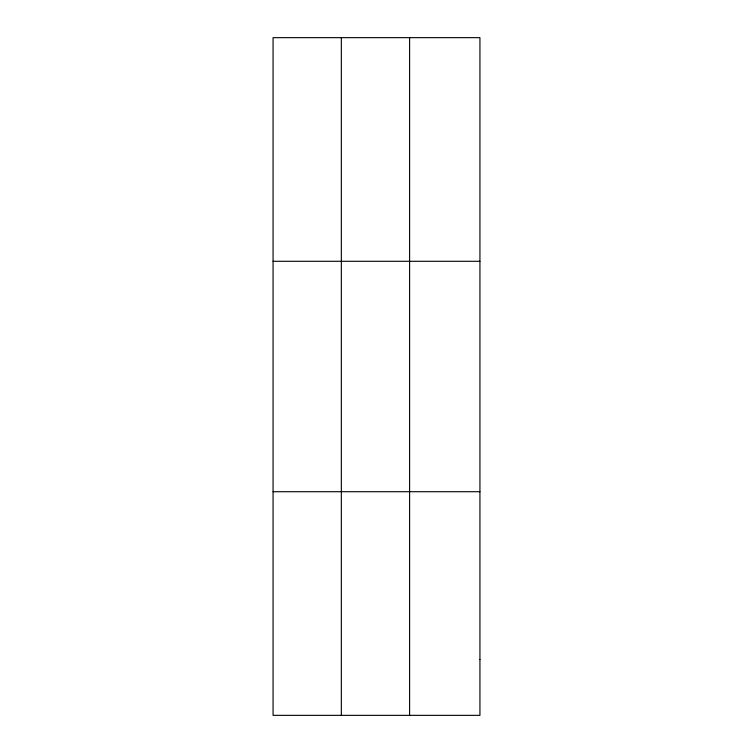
<?xml version="1.0" encoding="UTF-8"?>
<svg xmlns="http://www.w3.org/2000/svg" width="753" height="753" viewBox="0 0 753 753"><rect width="100%" height="100%" fill="white"/><g stroke="black" fill="none" stroke-linecap="round" stroke-linejoin="round"><path stroke-width="1.13" d="M341.335 715.35L341.335 37.65M409.594 715.35L409.594 37.65M273.066 261.291L479.934 261.291M273.066 491.709L479.934 491.709M479.934 659.44L479.934 715.35L273.066 715.35L273.066 37.65L479.934 37.65L479.934 659.44"/></g></svg>
